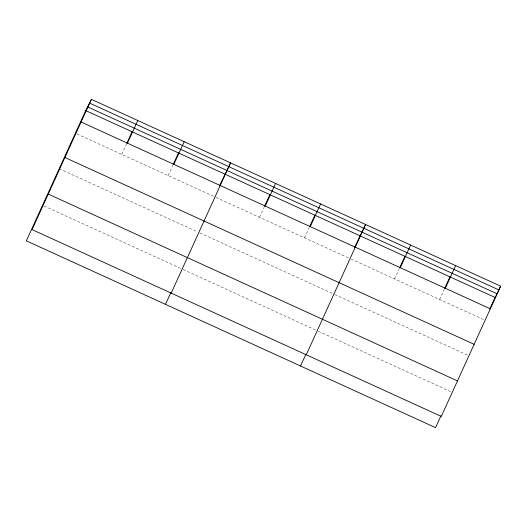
<?xml version="1.0" encoding="UTF-8"?>
<svg xmlns="http://www.w3.org/2000/svg" width="527" height="527" viewBox="0 0 527 527"><rect width="100%" height="100%" fill="white"/><g stroke="black" fill="none" stroke-linecap="round" stroke-linejoin="round"><path stroke-width="0.4" stroke-dasharray="2.63 1.98" d="M121.77 154.398L126.427 144.174M168.146 175.57L172.81 165.346M259.541 217.295L264.205 207.065M304.56 237.842L309.217 227.618M394.591 278.941L399.249 268.717M439.604 299.494L444.268 289.264M76.883 133.911L213.778 196.4M216.004 197.421L348.834 258.052M351.048 259.067L483.885 319.705M59.208 168.739L197.599 231.913M199.819 232.927L332.656 293.565M334.869 294.573L467.699 355.211M44.031 206.004L180.926 268.5M183.146 269.514L315.983 330.152M318.196 331.16L451.026 391.798"/><path stroke-width="0.79" d="M91.421 99.353L32.061 229.607L441.29 416.416L500.65 286.168L91.421 99.353L85.71 110.584L26.35 240.832L435.579 427.647L440.974 415.81M126.763 143.443L132.086 131.757M127.475 143.173L137.797 120.525M173.139 164.615L178.469 152.929M173.857 164.345L184.18 141.697M165.491 304.349L170.88 292.511M219.522 185.787L230.556 162.869L171.196 293.124M264.534 206.334L269.864 194.647M265.252 206.07L275.575 183.422M309.553 226.887L314.876 215.194M310.265 226.617L320.587 203.969M300.535 365.995L305.93 354.157M354.566 247.433L365.606 224.522L306.246 354.77M399.585 267.986L404.907 256.293M400.296 267.716L410.619 245.068M444.597 288.532L449.926 276.846M445.315 288.262L455.638 265.621M489.616 309.085L500.65 286.168M89.531 103.061L498.766 289.876M87.594 106.876L496.823 293.691M85.71 110.584L494.939 297.393M81.099 122L490.327 308.815M64.913 157.514L474.148 344.322M48.24 194.094L457.476 380.909"/></g></svg>
